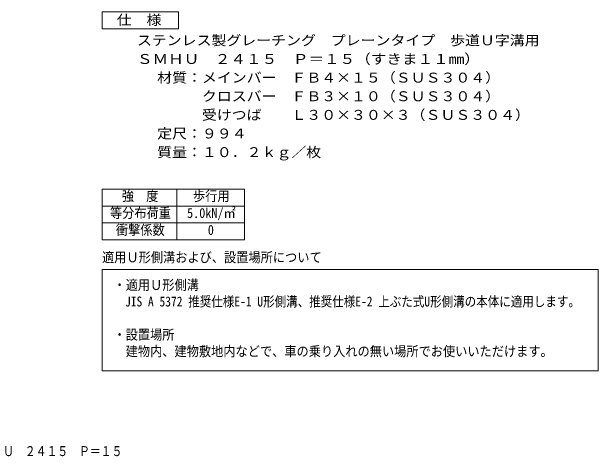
# Model space of a CAD drawing. Units: millimetres on the paper, enlarged 10 times, with parts at other scales. Extents: x -1607 to 1854, y -1362 to 1187.
# Drawn here: x 123 to 1854, y -1362 to -47 of the extents above; entities that cross this region are included whole.
import ezdxf
from ezdxf.enums import TextEntityAlignment as Align

# ---------------------------------------------------------------- set-up
doc = ezdxf.new("R2010")
doc.units = ezdxf.units.MM
doc.header["$LTSCALE"] = 10
doc.layers.add('A-4', color=2, linetype='Continuous', lineweight=9)
doc.layers.add('A-5', color=7, linetype='Continuous', lineweight=9)
doc.layers.add('F-5_F-5ﾚｲﾔ', color=2, linetype='Continuous')
doc.styles.add('ＭＳ ゴシック', font='')
doc.styles.get('ＭＳ ゴシック').set_extended_font_data('MS Gothic')

msp = doc.modelspace()

# ---------------------------------------------------------------- linework, layer by layer
at = {"layer": 'A-4'}
for p, q in [((390.76, -570.52), (810.76, -570.52)), ((390.76, -570.52), (390.76, -720.52)), ((610.76, -570.52), (610.76, -720.52)), ((810.76, -570.52), (810.76, -720.52)), ((390.76, -620.52), (810.76, -620.52)), ((390.76, -670.52), (810.76, -670.52)), ((390.76, -720.52), (810.76, -720.52)), ((390.76, -1107.12), (390.76, -807.46))]:
    msp.add_line(p, q, dxfattribs=at)
msp.add_lwpolyline([(390.76, -807.46), (1854.19, -807.46), (1854.19, -1107.12), (390.76, -1107.12)], dxfattribs=at)
at = {"layer": 'A-5'}
msp.add_lwpolyline([(390.76, -97.07), (390.76, -47.07), (615.76, -47.07), (615.76, -97.07)], close=True, dxfattribs=at)

# ---------------------------------------------------------------- texts
at = {"layer": 'A-5', "color": 2, "style": 'ＭＳ ゴシック'}
for s, width, p in [('仕\u3000様', 1.1, (433.3, -94.64)), ('ステンレス製グレーチング\u3000プレーンタイプ\u3000歩道Ｕ字溝用', 1.1, (492.85, -154.99)), ('ＳＭＨＵ\u3000２４１５\u3000Ｐ＝１５（すきま１１mm）', 1.15, (492.85, -209.99)), ('材質：メインバー\u3000ＦＢ４×１５（ＳＵＳ３０４）', 1.1, (552.56, -264.99)), ('\u3000\u3000\u3000クロスバー\u3000ＦＢ３×１０（ＳＵＳ３０４）', 1.1, (552.56, -319.99)), ('\u3000\u3000\u3000受けつば\u3000\u3000Ｌ３０×３０×３（ＳＵＳ３０４）', 1.1, (552.56, -374.99)), ('定尺：９９４', 1.1, (552.56, -429.99)), ('質量：１０．２ｋｇ／枚', 1.1, (552.56, -485))]:
    msp.add_text(s, height=29.33, dxfattribs=dict(at, width=width)).set_placement(p, align=Align.BOTTOM_LEFT)
at = {"layer": 'A-5', "style": 'ＭＳ ゴシック'}
for s, width, p in [('強\u3000度', 0.9, (448.26, -614.52)), ('歩行用', 0.9, (658.26, -614.52)), ('等分布荷重', 0.9, (413.26, -664.52)), ('5.0kN/㎡', 0.9, (640.76, -664.52)), ('衝撃係数', 0.9, (430.76, -714.52)), ('0', 0.9, (702.01, -714.52)), ('適用Ｕ形側溝および、設置場所について', 0.9, (389.87, -795.33)), ('・適用Ｕ形側溝', 0.9, (423.7, -876.88)), ('\u3000JIS A 5372 推奨仕様E-1 U形側溝、推奨仕様E-2 上ぶた式U形側溝の本体に適用します。', 0.85, (423.7, -925.82)), ('・設置場所', 0.9, (423.7, -1023.7)), ('\u3000建物内、建物敷地内などで、車の乗り入れの無い場所でお使いいただけます。', 0.9, (423.7, -1072.64))]:
    msp.add_text(s, height=29.33, dxfattribs=dict(at, width=width)).set_placement(p, align=Align.BOTTOM_LEFT)
at = {"layer": 'F-5_F-5ﾚｲﾔ', "style": 'ＭＳ ゴシック', "width": 0.8}
msp.add_text('ステンレス製グレーチング\u3000プレーンタイプ\u3000歩道Ｕ字溝用\u3000\u3000ＳＭＨＵ\u3000２４１５\u3000Ｐ＝１５', height=29.33, dxfattribs=at).set_placement((-926.19, -1367.38), align=Align.BOTTOM_LEFT)

doc.saveas('drawing.dxf')
